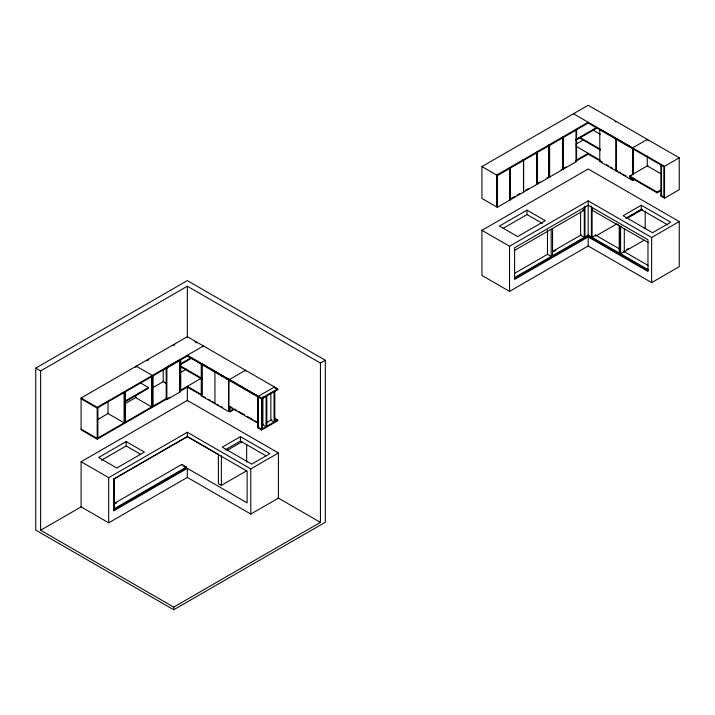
<?xml version="1.0" encoding="UTF-8"?>
<svg xmlns="http://www.w3.org/2000/svg" width="715" height="715" viewBox="0 0 715 715"><rect width="100%" height="100%" fill="white"/><g stroke="black" fill="none" stroke-linecap="round" stroke-linejoin="round"><path stroke-width="1.07" d="M35.75 368.118L187.339 280.593L325.316 360.253L325.316 522.236L173.727 609.752L35.75 530.092L35.75 368.118L40.621 370.933L187.339 286.223L320.436 363.068L325.316 360.253M169.723 397.299L97.195 439.171L81.099 429.876L81.099 398.014L187.339 336.676L277.715 388.853L277.715 389.648L261.619 398.943L257.704 396.682M616.723 170.474L616.035 170.876L616.035 139.219L588.186 123.043L588.186 122.247L496.666 175.086L496.666 206.948L481.946 198.448L481.946 166.586L588.186 105.248L679.25 157.827L679.25 189.69L664.53 198.189L660.857 196.062L660.857 164.995M81.787 398.416L81.099 398.809L97.195 408.104L167.793 367.34M135.6 367.349L136.288 366.947M146.879 360.834L148.809 359.717M172.887 345.819L174.817 344.702M548.494 145.958L549.183 145.556M575.307 130.479L588.186 123.043M481.946 166.586L497.443 175.533L510.018 168.275L510.018 199.923L497.443 207.189L496.755 206.787L496.755 175.139M510.206 168.168L523.469 160.509L523.469 192.156L510.206 199.816L509.518 199.422L509.518 167.766L510.206 168.168L510.206 199.816M523.657 160.401L536.92 152.742L536.92 184.399L523.657 192.058L523.657 160.401L522.969 160.008M537.099 152.635L549.442 145.52L549.442 177.168L537.099 184.291L537.099 152.635L536.411 152.241M549.621 145.413L563.009 137.682L563.009 169.33L549.621 177.061L548.932 176.668L548.932 145.011L549.621 145.413L549.621 177.061M563.197 137.575L576.576 129.844L576.576 161.501L563.197 169.232L562.499 168.829L562.499 137.182L563.197 137.575L563.197 169.232M81.099 398.014L97.195 407.309L203.435 345.971L203.435 346.766M166.184 367.635L179.84 359.752L180.529 360.146L180.529 391.695L166.872 399.578L166.184 399.185L166.184 367.635L166.872 368.037L180.529 360.146M170.688 365.678L172.61 364.561M179.358 360.673L188.027 355.668M180.555 363.828L190.985 357.804M180.555 364.623L191.942 358.054M575.781 139.497L596.381 127.601M575.781 140.292L597.32 127.86M124.455 401.41L148.479 387.548L148.479 388.343L124.455 402.214M97.276 419.741L108.689 413.154M124.866 403.814L136.288 397.218M152.661 387.762L163.887 381.283M180.698 372.372L186.392 369.092M576.031 144.135L583.512 139.809M201.273 364.266L201.961 363.864L229.283 379.638L228.594 380.04L201.273 364.266L201.273 395.806L228.594 411.581L229.283 411.188L229.283 406.835M548.494 176.23L549.183 175.827M575.995 160.348L588.186 153.314L588.186 154.109L575.664 161.34M509.518 199.422L511.413 198.323M512.074 198.046L515.184 196.25M517.106 195.141L519.993 193.479M525.757 190.154L528.635 188.492M538.091 183.031L540.013 181.914M546.76 178.026L548.682 176.909M561.212 169.678L566.03 166.899M166.836 398.166L97.195 438.375L81.099 429.08M179.358 390.944L201.541 378.128M616.035 139.219L616.723 138.826L600.466 129.442L599.778 129.835L599.778 161.492L616.035 170.876M633.168 179.974L632.48 180.368L616.214 170.983L616.214 139.327L616.911 138.933L633.168 148.318L633.168 174.514M179.358 391.74L188.027 386.735M215.626 371.755L214.938 372.149L214.938 403.698M599.778 161.492L600.466 161.09M81.099 461.738L187.339 400.409L278.403 452.979L278.403 498.123L250.804 514.049L187.339 477.406L108.689 522.817L81.099 506.881L81.099 461.738L108.689 477.674L187.339 432.271L250.804 468.915L278.403 452.979M481.946 230.319L588.186 168.981L679.25 221.552L679.25 266.695L651.651 282.622L588.186 245.987L509.536 291.389L481.946 275.454L481.946 230.319L509.536 246.246L588.186 200.844L651.651 237.487L679.25 221.552M201.273 395.806L201.961 395.413L201.961 363.864M228.871 380.192L229.56 379.799L258.392 396.45L257.704 396.843L228.871 380.192L228.871 406.433L257.704 423.083L258.392 422.681M633.168 148.318L632.48 148.72L616.214 139.327M126.171 441.566L98.581 457.493L116.804 468.021L144.394 452.086L126.171 441.566L126.171 445.972L101.432 460.254M527.018 210.139L499.428 226.065L517.651 236.594L545.241 220.658L527.018 210.139L527.018 214.545L503.226 228.282M616.214 170.983L616.911 170.581M660.857 190.753L657.174 192.871L629.575 176.945L629.575 176.149L647.978 165.523M629.575 176.945L631.417 175.881M231.311 410.33L233.206 409.239M114.105 478.8L187.339 436.516L218.066 454.257M229.426 406.299L229.426 411.42L230.114 411.822L234.842 409.087M113.524 479.291L187.339 436.677L247.131 471.194L247.131 502.904L187.339 468.379L113.748 510.868L113.748 479.157M630.353 178.455L633.258 180.126L635.126 179.054M582.671 210.29L583.583 209.763L584.28 210.165L514.371 250.518M202.64 364.891L187.339 356.061L187.339 355.266L261.619 398.148L277.715 388.853M573.466 113.748L664.53 166.318L679.25 157.827M592.789 209.763L592.091 210.165L648.201 242.555M40.621 370.933L40.621 530.253L81.161 506.846M113.971 503.575L181.816 464.401L186.418 467.056L186.418 467.851L113.783 509.786M114.918 503.816L116.831 502.717M514.46 273.407L547.484 254.343L551.167 256.471L551.167 229.283M552.713 251.331L581.286 234.833M553.937 251.412L555.85 250.313M629.575 176.149L657.174 192.076L660.857 189.958M186.418 467.056L113.524 509.143L113.524 478.228M514.371 277.715L588.186 235.092L648.201 269.752M240.446 436.659L222.258 447.161L251.689 464.151L269.877 453.65L240.446 436.659L240.446 441.066L266.087 455.866M514.63 278.358L588.186 235.896L647.933 270.386M641.292 205.232L623.105 215.733L652.536 232.724L670.733 222.222L641.292 205.232L641.292 209.638L667.881 224.984M262.897 396.646L262.897 424.755L263.585 424.361M265.971 422.985L271.655 419.705M588.186 236.951L514.603 279.44L514.603 247.739L588.186 205.25L647.978 239.766L647.978 271.477L588.186 236.951L588.186 245.987M595.774 235.226L592.091 237.353L592.091 207.377M626.617 217.843L641.927 209.012M225.127 449.914L240.446 441.066M625.974 218.486L641.292 209.638M595.774 236.022L616.705 223.947L618.573 225.019M257.704 396.843L257.704 427.758L261.619 430.01L277.715 420.715L277.715 419.919L261.619 429.215L258.392 427.356M627.359 218.218L642.401 209.531M226.995 450.423L241.983 441.772M621.299 226.226L620.611 226.628L620.611 253.816L644.278 240.151M626.715 249.49L628.619 248.4M218.388 454.132L218.388 483.653L221.373 485.378L246.666 470.774M40.621 530.253L173.727 607.098L320.436 522.388L320.436 363.068M615.088 121.577L615.785 121.979M647.978 140.569L647.29 139.371L632.569 147.871L632.48 174.907M633.258 149.06L663.842 166.72L663.842 196.991L660.857 195.267M592.869 129.987L600.359 134.313M660.606 173.611L647.29 165.925L647.29 156.156M575.888 129.451L576.576 129.844M579.99 137.423L600.591 149.319M579.052 137.682L600.591 150.114M562.321 137.28L563.009 137.682M576.031 146.289L600.377 160.348M588.186 154.109L599.76 160.795M600.377 161.143L602.307 162.26M606.517 164.691L608.447 165.809M610.378 166.917L612.308 168.034M615.204 169.705L617.134 170.822M619.065 171.931L620.986 173.048M622.622 173.986L625.813 175.836M548.745 145.118L549.442 145.52M575.888 161.098L576.576 161.501M536.232 152.349L536.92 152.742M562.321 168.937L563.009 169.33M522.781 160.106L523.469 160.509M548.745 176.775L549.442 177.168M509.33 167.873L510.018 168.275M536.232 183.996L536.92 184.399M595.086 234.833L619.163 248.731M623.596 251.296L648.076 265.426M509.33 199.53L510.018 199.923M527.018 214.545L542.363 223.402M194.918 341.85L196.804 342.941M275.302 388.254L277.715 389.648M191.2 358.081L201.8 364.203M220.81 375.384L222.722 376.492M225.591 378.146L227.513 379.254M230.114 380.755L229.426 379.558L245.522 370.263L245.522 371.058M274.497 418.06L277.715 419.919M276.106 419.785L277.715 420.715M180.94 366.232L202.148 378.476M180.94 367.027L202.148 379.272M262.897 424.755L266.114 426.614L266.114 396.342M230.114 406.513L232.018 407.613M234.869 409.257L236.772 410.356M238.676 411.456L244.387 414.754M247.238 416.398L252.949 419.696M254.853 420.795L256.756 421.895M201.684 394.617L187.339 386.332L187.339 387.128L201.684 395.413M203.596 396.512L205.509 397.62M208.378 399.274L210.29 400.382M212.203 401.481L214.116 402.59M216.985 404.243L218.897 405.351M220.81 406.451L222.722 407.559M136.288 366.151L152.384 375.447L152.384 407.309M166.032 383.32L163.19 381.685L163.19 369.789M180.529 391.695L179.84 391.293L179.84 359.752M140.194 382.766L148.479 387.548M278.001 497.89L320.436 522.388M183.657 466.26L186.418 467.851M126.171 445.972L140.56 454.275M664.53 166.318L664.53 198.189M661.545 165.388L661.545 195.66M657.174 192.076L657.174 192.871M651.651 237.487L651.651 282.622M645.216 211.184L645.216 228.675M633.258 148.264L633.258 174.639M633.258 177.928L633.258 180.126M632.48 178.187L632.48 180.368M624.293 228.514L624.293 251.689M619.923 226.226L619.923 254.218M619.235 225.824L619.235 253.021M591.403 206.045L591.403 236.951M588.186 200.844L588.186 235.896M584.968 206.045L584.968 236.951M584.28 207.377L584.28 237.353L580.598 235.226L580.598 212.051M575.977 129.29L575.977 161.152M552.543 228.487L552.543 255.675M548.843 144.957L548.843 176.82M547.484 230.06L547.484 254.343M509.536 246.246L509.536 291.389M497.443 175.533L497.443 207.189M274.774 391.346L274.774 421.618M274.497 387.789L274.497 386.994L258.392 396.289L258.392 428.151M274.497 391.123L274.497 418.856M274.086 391.749L274.086 422.02L270.869 420.161L270.869 393.125M266.811 395.949L266.811 426.22M262.307 398.541L262.307 428.812M261.619 398.148L261.619 430.01M250.804 468.915L250.804 514.049M246.666 444.533L246.666 462.024M230.114 406.272L230.114 411.822M228.594 380.04L228.594 411.581M221.373 455.857L221.373 485.378M201.827 364.427L201.827 394.698M187.339 286.223L187.339 337.471M187.339 387.61L187.339 400.981M187.339 432.271L187.339 436.677M187.339 468.379L187.339 477.406M181.816 464.401L181.816 465.197M180.672 359.913L180.672 390.184M179.983 360.306L179.983 390.578M173.727 607.098L173.727 609.752M166.872 368.037L166.872 399.578M153.073 375.84L153.073 406.111M151.696 376.635L151.696 406.906L135.6 397.62L135.6 395.458M125.483 391.775L125.483 422.047M124.785 392.169L124.785 422.44M124.097 392.571L124.097 422.842L108.001 413.547L108.001 401.66M114.212 478.898L114.212 508.74M108.689 477.674L108.689 522.817M97.883 407.702L97.883 437.973M97.195 407.309L97.195 439.171"/></g></svg>
